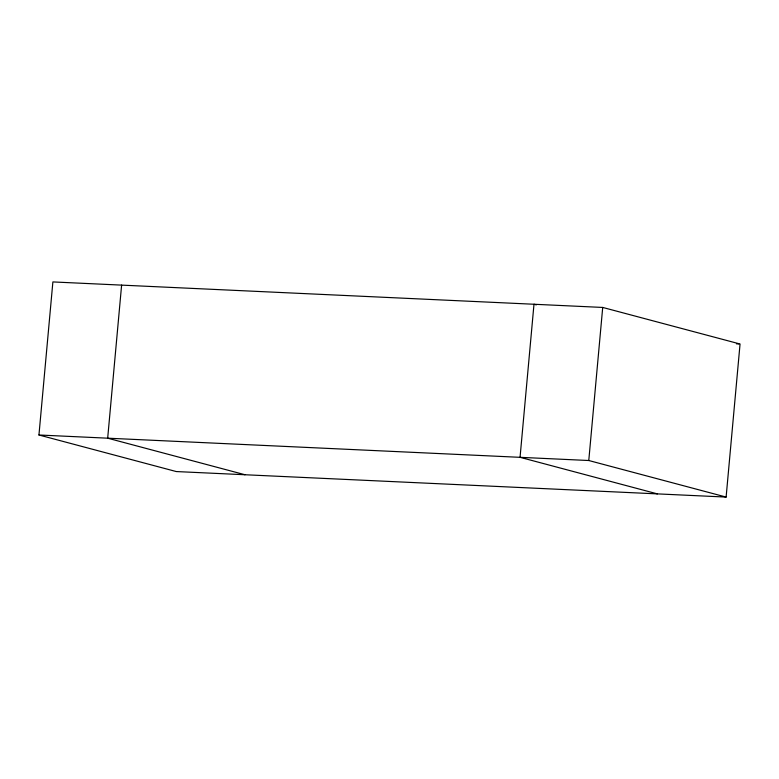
<?xml version="1.0" encoding="UTF-8"?>
<svg xmlns="http://www.w3.org/2000/svg" width="779" height="779" viewBox="0 0 779 779"><rect width="100%" height="100%" fill="white"/><g stroke="black" fill="none" stroke-linecap="round" stroke-linejoin="round"><path stroke-width="1.17" d="M38.95 434.994L52.884 281.93L602.712 307.442L740.05 344.006L726.116 497.07L176.288 471.558L38.95 434.994L588.778 460.516L726.116 497.07M121.612 285.114L107.677 438.188L245.015 474.742M588.778 460.516L602.712 307.442M736.437 343.841L738.843 343.948M536.332 304.881L533.985 304.258L520.051 457.322L657.388 493.886"/></g></svg>
